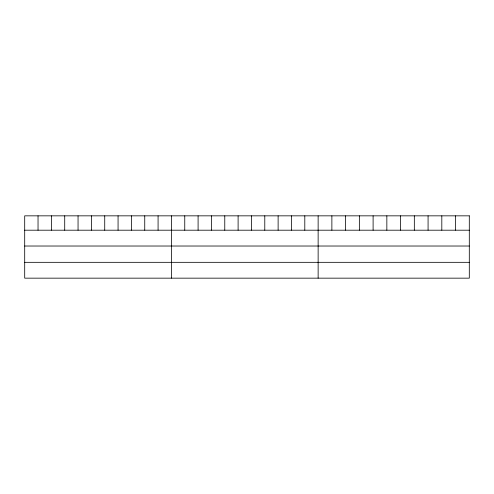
<?xml version="1.0" encoding="UTF-8"?>
<svg xmlns="http://www.w3.org/2000/svg" width="494" height="494" viewBox="0 0 494 494"><rect width="100%" height="100%" fill="white"/><g stroke="black" fill="none" stroke-linecap="round" stroke-linejoin="round"><path stroke-width="0.74" d="M24.7 230.198L469.3 230.198M24.7 246.024L469.3 246.024M24.7 262.326L469.3 262.326M455.561 215.841L455.561 230.198M441.815 215.841L441.815 230.198M428.076 215.841L428.076 230.198M414.33 215.841L414.33 230.198M400.591 215.841L400.591 230.198M386.845 215.841L386.845 230.198M373.106 215.841L373.106 230.198M359.36 215.841L359.36 230.198M345.621 215.841L345.621 230.198M331.875 215.841L331.875 230.198M318.136 215.841L318.136 278.159M304.798 215.841L304.798 230.198M291.46 215.841L291.46 230.198M278.122 215.841L278.122 230.198M264.784 215.841L264.784 230.198M251.446 215.841L251.446 230.198M238.108 215.841L238.108 230.198M224.77 215.841L224.77 230.198M211.432 215.841L211.432 230.198M198.094 215.841L198.094 230.198M184.756 215.841L184.756 230.198M171.418 215.841L171.418 278.159M158.08 215.841L158.08 230.198M144.742 215.841L144.742 230.198M131.404 215.841L131.404 230.198M118.066 215.841L118.066 230.198M104.728 215.841L104.728 230.198M91.39 215.841L91.39 230.198M78.052 215.841L78.052 230.198M64.714 215.841L64.714 230.198M51.376 215.841L51.376 230.198M38.038 215.841L38.038 230.198M469.3 215.841L24.7 215.841L24.7 278.159L469.3 278.159L469.3 215.841"/></g></svg>
